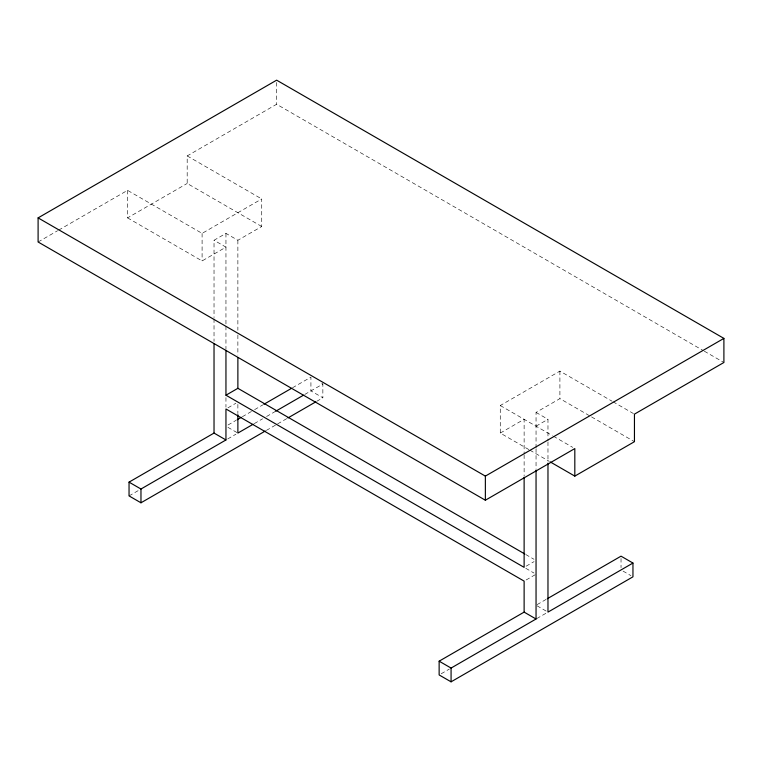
<?xml version="1.0" encoding="UTF-8"?>
<svg xmlns="http://www.w3.org/2000/svg" width="762" height="762" viewBox="0 0 762 762"><rect width="100%" height="100%" fill="white"/><g stroke="black" fill="none" stroke-linecap="round" stroke-linejoin="round"><path stroke-width="0.57" stroke-dasharray="3.81 2.86" d="M38.1 241.992L57.636 230.705M58.664 230.114L127.549 190.348L202.092 233.382L261.728 198.949L261.728 226.495L237.877 240.268L225.952 233.382L214.027 240.268L214.027 317.63M261.728 226.495L187.185 183.461L187.185 155.915L276.635 104.27L703.288 350.596M127.549 190.348L127.549 217.884L187.185 183.461M127.549 217.884L202.092 260.928L225.952 247.155L214.027 240.268M227.933 407.832L235.887 403.241M228 425.005L236.191 420.281M242.335 416.728L253.594 410.232M254.613 409.642L262.804 404.908M292.503 387.772L310.925 377.133L310.925 390.896L322.859 397.783L322.859 384.01L320.869 382.867M129.045 495.91L139.322 489.976M227.695 438.96L235.915 434.207M254.26 423.615L262.633 418.786M266.548 416.528L275.758 411.204M304.762 394.459L322.859 384.01M266.338 430.416L276.616 424.482M277.644 423.891L286.893 418.548M316.687 401.345L322.859 397.783M528.866 449.58L500.272 433.073L500.272 405.527L559.908 371.104L611.981 401.164M500.272 433.073L524.123 419.3L524.123 453.647M536.048 447.951L536.048 412.413L559.908 398.64L590.54 416.328M536.048 426.187L547.973 419.3L547.973 440.722M526.113 566.204L534.067 561.613M526.113 579.977L536.048 574.243M537.077 604.637L546.287 599.313M441.198 673.76L449.418 669.017M536.762 618.582L547.04 612.648M704.317 351.187L723.9 362.493M187.185 155.915L261.728 198.949M613 401.755L633.422 413.547M591.56 416.919L634.451 441.684M536.048 412.413L547.973 419.3M500.272 405.527L552.345 435.597M553.364 436.188L572.767 447.389M529.885 450.171L549.288 461.372M623.021 571.081L630.965 575.672M525.77 554.526L533.991 559.279M525.77 568.3L533.991 573.053M227.933 427.339L237.877 433.073M537.048 605.8L546.983 611.534M621.03 558.46L621.03 567.642M559.908 371.104L559.908 398.64M547.973 441.912L547.973 462.153M536.048 448.799L536.048 469.268M524.123 454.838L524.123 476.155M276.635 82.467L276.635 104.27M237.877 240.268L237.877 330.279M237.877 335.023L237.877 355.159M237.877 404.384L237.877 413.566M225.952 233.382L225.952 325.326M225.952 326.212L225.952 349.015M225.952 397.631L225.952 407.146M214.027 318.821L214.027 341.433M202.092 233.382L202.092 260.928"/><path stroke-width="1.14" d="M574.815 476.107L574.815 448.57L485.365 500.215L38.1 241.992L38.1 217.884L276.635 80.172L723.9 338.395L723.9 362.493L634.451 414.137L634.451 441.684L574.815 476.107L550.307 461.963M225.952 350.196L225.952 395.202L237.877 388.315L524.742 553.936M265.309 431.006L140.97 502.796L129.045 495.91L129.045 482.136L214.027 433.073L225.952 439.96L225.952 408.975L524.123 581.12L524.123 612.115L439.141 661.178L439.141 674.951L451.075 681.828L632.955 576.824L632.955 563.051L621.03 556.165L547.316 598.722M237.211 419.691L241.306 417.328M263.833 404.317L291.475 388.363M129.045 482.136L140.97 489.023L225.952 439.96M253.232 424.205L237.877 433.073L237.877 414.719M275.758 411.204L303.4 395.249M287.922 417.957L315.659 401.936M38.1 217.884L485.365 476.107L723.9 338.395M439.141 661.178L451.075 668.064L536.048 619.001L536.048 470.221M632.955 563.051L547.973 612.115L547.973 463.344M225.952 395.202L524.123 567.357L524.123 477.336M524.123 612.115L536.048 619.001M485.365 476.107L485.365 500.215M451.075 668.064L451.075 681.828M237.877 357.521L237.877 388.315M214.027 343.814L214.027 433.073M140.97 489.023L140.97 502.796"/></g></svg>
